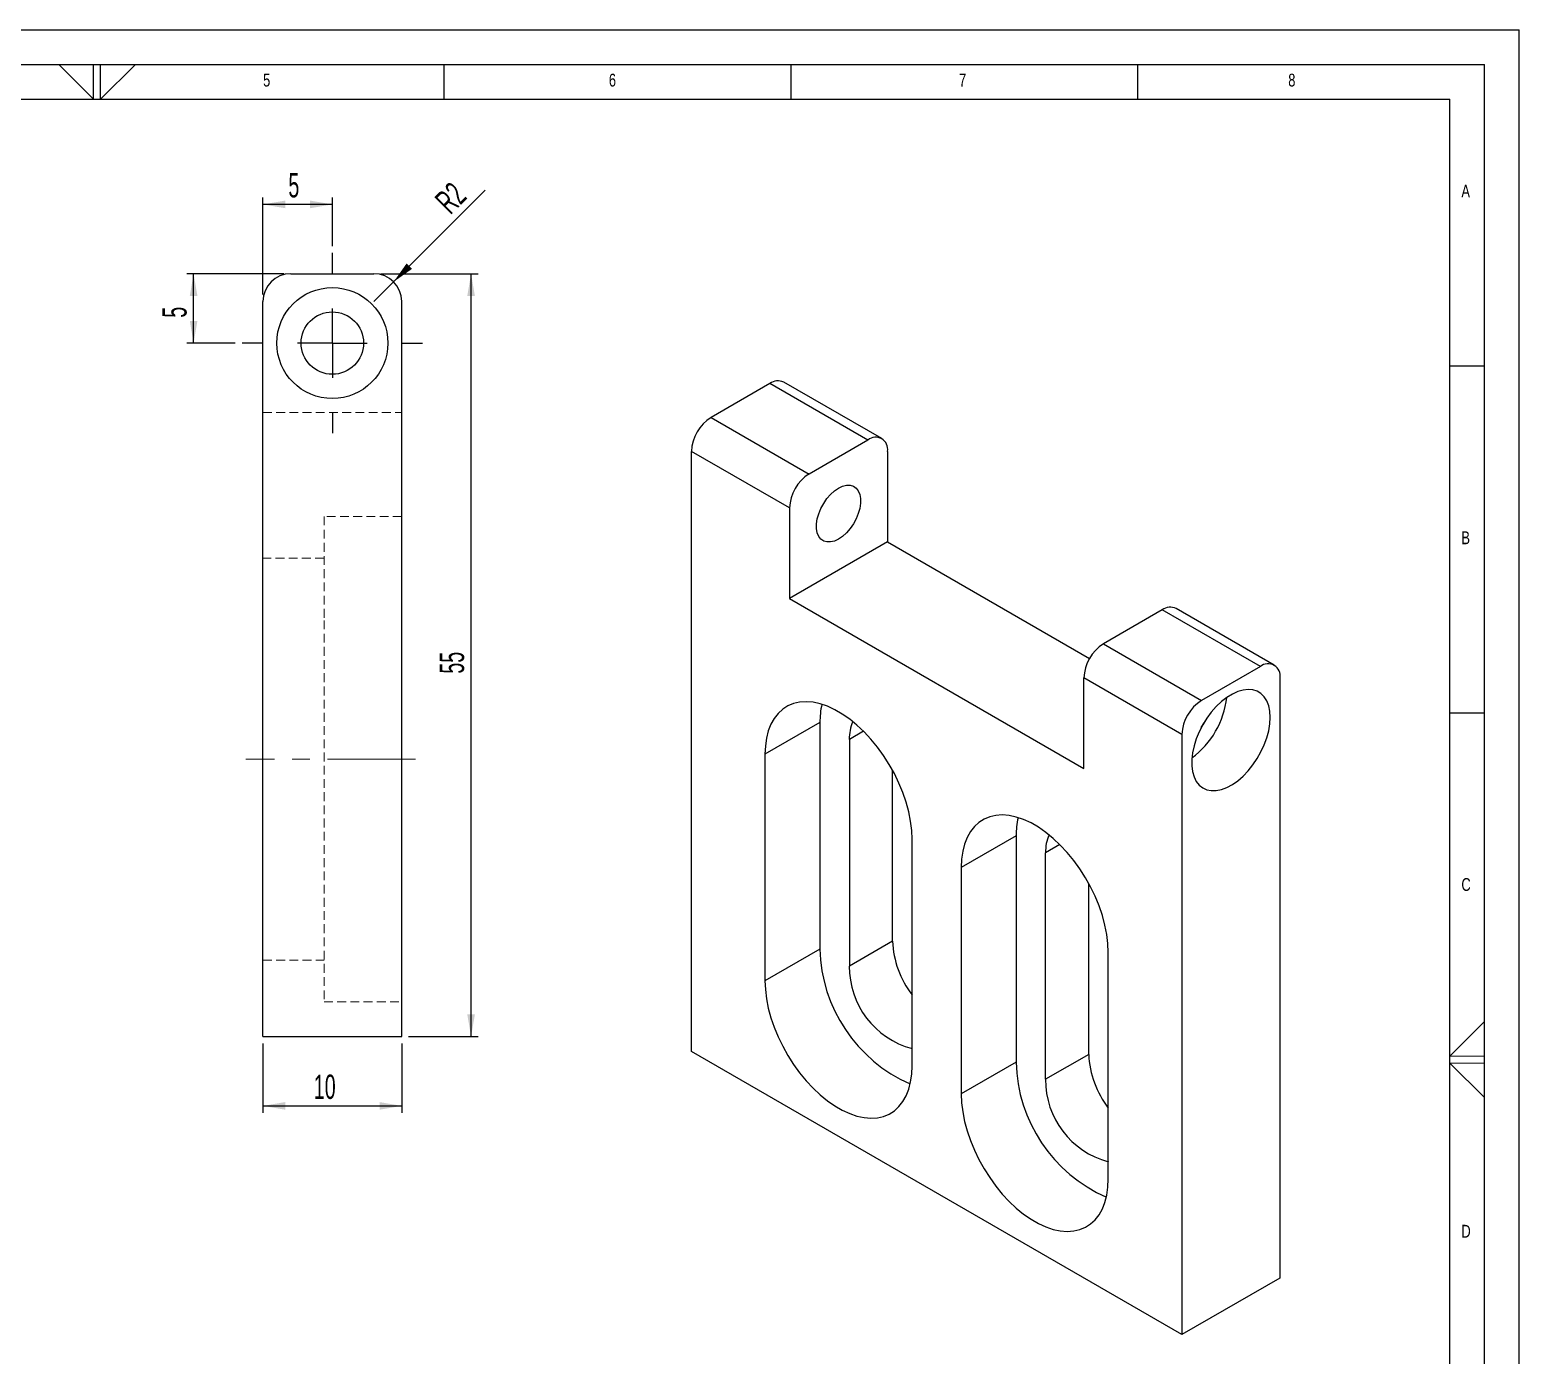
# Paper-space layout 'Sheet2' of a CAD drawing. Header units: millimetres. Extents: x 0 to 420, y 0 to 297.
# Drawn here: x 205.3 to 420, y 105.9 to 297 of the extents above; entities that cross this region are included whole.
import ezdxf

# ---------------------------------------------------------------- set-up
doc = ezdxf.new("R2010")
doc.units = ezdxf.units.MM
doc.linetypes.add('CENTERX2', pattern=[20.32, 12.7, -2.54, 2.54, -2.54])
doc.linetypes.add('HIDDEN', pattern=[1.905, 1.27, -0.635])
doc.layers.add('FORMAT', color=7, linetype='Continuous')
doc.layers.add('SLD-0', color=7, linetype='Continuous')
doc.styles.add('SLDTEXTSTYLE0', font='TXT', dxfattribs={"width": 0.75})
doc.styles.add('SLDTEXTSTYLE1', font='TXT', dxfattribs={"width": 0.605})
doc.dimstyles.new('SLDDIMSTYLE1', dxfattribs={"dimtxt": 3.5, "dimasz": 3.2, "dimexe": 0, "dimexo": 0.0625, "dimgap": 0.875, "dimtad": 1, "dimdec": 1, "dimlfac": 0.5, "dimrnd": 1e-09, "dimzin": 12, "dimdsep": 46, "dimtxsty": 'SLDTEXTSTYLE1', "dimsah": 1, "dimcen": 0.09, "dimadec": 0, "dimazin": 3, "dimtfac": 1, "dimtdec": 1, "dimtofl": 0, "dimtmove": 0, "dimatfit": 3, "dimfxl": 0, "dimfrac": 2, "dimtolj": 1, "dimtzin": 12, "dimarcsym": 0})
doc.dimstyles.new('SLDDIMSTYLE2', dxfattribs={"dimtxt": 3.5, "dimasz": 3.2, "dimexe": 0, "dimexo": 0.0625, "dimgap": 0.875, "dimtad": 1, "dimdec": 1, "dimlfac": 0.5, "dimrnd": 1e-09, "dimzin": 12, "dimdsep": 46, "dimtxsty": 'SLDTEXTSTYLE1', "dimsah": 1, "dimcen": 0, "dimadec": 0, "dimazin": 3, "dimtfac": 1, "dimtdec": 1, "dimtofl": 0, "dimtmove": 0, "dimatfit": 3, "dimfxl": 0, "dimfrac": 2, "dimtolj": 1, "dimtzin": 12, "dimarcsym": 0})

# ---------------------------------------------------------------- blocks, each defined once
blk = doc.blocks.new('_D_13')
at = {"layer": 'SLD-0'}
for q in [(270.95, 273.87), (254.91, 257.82)]:
    blk.add_line((257.74, 260.65), q, dxfattribs=at)
blk.add_solid([(257.74, 260.65), (260.39, 262.52), (259.61, 263.3)], dxfattribs=at)
at = {"layer": 'SLD-0', "insert": (263.44, 272.7), "char_height": 3.5, "attachment_point": 1, "rotation": 45, "style": 'SLDTEXTSTYLE1'}
blk.add_mtext('R2', dxfattribs=at)
blk = doc.blocks.new('_D_14')
at = {"layer": 'SLD-0'}
for p, q in [((241.91, 261.82), (227.91, 261.82)), ((228.91, 251.82), (228.91, 261.82)), ((234.91, 251.82), (227.91, 251.82))]:
    blk.add_line(p, q, dxfattribs=at)
for points in [[(228.91, 261.82), (228.36, 258.62), (229.46, 258.62)], [(228.91, 251.82), (229.46, 255.02), (228.36, 255.02)]]:
    blk.add_solid(points, dxfattribs=at)
at = {"layer": 'SLD-0', "insert": (224.4, 255.48), "char_height": 3.5, "attachment_point": 1, "rotation": 90, "style": 'SLDTEXTSTYLE1'}
blk.add_mtext('5', dxfattribs=at)
blk = doc.blocks.new('_D_15')
at = {"layer": 'SLD-0'}
for p, q in [((238.91, 258.82), (238.91, 272.82)), ((248.91, 265.82), (248.91, 272.82)), ((248.91, 271.82), (238.91, 271.82))]:
    blk.add_line(p, q, dxfattribs=at)
for points in [[(238.91, 271.82), (242.11, 271.27), (242.11, 272.37)], [(248.91, 271.82), (245.71, 272.37), (245.71, 271.27)]]:
    blk.add_solid(points, dxfattribs=at)
at = {"layer": 'SLD-0', "insert": (242.57, 276.33), "char_height": 3.5, "attachment_point": 1, "style": 'SLDTEXTSTYLE1'}
blk.add_mtext('5', dxfattribs=at)
blk = doc.blocks.new('_D_16')
at = {"layer": 'SLD-0'}
for p, q in [((238.91, 150.82), (238.91, 140.82)), ((258.91, 150.82), (258.91, 140.82)), ((238.91, 141.82), (258.91, 141.82))]:
    blk.add_line(p, q, dxfattribs=at)
for points in [[(238.91, 141.82), (242.11, 141.27), (242.11, 142.37)], [(258.91, 141.82), (255.71, 142.37), (255.71, 141.27)]]:
    blk.add_solid(points, dxfattribs=at)
at = {"layer": 'SLD-0', "insert": (246.24, 146.33), "char_height": 3.5, "attachment_point": 1, "style": 'SLDTEXTSTYLE1'}
blk.add_mtext('10', dxfattribs=at)
blk = doc.blocks.new('_D_17')
at = {"layer": 'SLD-0'}
for p, q in [((255.91, 261.82), (269.91, 261.82)), ((268.91, 151.82), (268.91, 261.82)), ((259.91, 151.82), (269.91, 151.82))]:
    blk.add_line(p, q, dxfattribs=at)
for points in [[(268.91, 261.82), (268.36, 258.62), (269.46, 258.62)], [(268.91, 151.82), (269.46, 155.02), (268.36, 155.02)]]:
    blk.add_solid(points, dxfattribs=at)
at = {"layer": 'SLD-0', "insert": (264.4, 204.15), "char_height": 3.5, "attachment_point": 1, "rotation": 90, "style": 'SLDTEXTSTYLE1'}
blk.add_mtext('55', dxfattribs=at)
blk = doc.blocks.new('SW_CENTERMARKSYMBOL_2')
at = {"layer": 'SLD-0', "color": 0}
for p, q in [((0, 10), (0, 13)), ((0, 0), (0, 5)), ((-10, 0), (-13, 0)), ((0, 0), (-5, 0)), ((0, 0), (0, -5)), ((0, 0), (5, 0)), ((10, 0), (13, 0)), ((0, -10), (0, -13))]:
    blk.add_line(p, q, dxfattribs=at)

psp = doc.layouts.new('Sheet2')

# ---------------------------------------------------------------- linework, layer by layer
at = {"color": 7, "linetype": 'Continuous', "lineweight": 25}
for p, q in [((242.91, 261.82), (254.91, 261.82)), ((238.91, 151.82), (238.91, 257.82)), ((258.91, 151.82), (258.91, 257.82)), ((311.98, 246.01), (303.5, 241.11)), ((326.12, 237.84), (311.98, 246.01)), ((328.12, 238.04), (313.98, 246.21)), ((303.5, 241.11), (317.64, 232.94)), ((300.67, 149.66), (300.67, 236.21)), ((314.81, 228.05), (300.67, 236.21)), ((326.12, 237.84), (317.64, 232.94)), ((328.95, 236.21), (328.95, 223.15)), ((314.81, 228.05), (314.81, 214.98)), ((328.95, 223.15), (314.81, 214.98)), ((328.95, 223.15), (358.06, 206.34)), ((314.81, 214.98), (357.24, 190.49)), ((368.55, 213.35), (360.06, 208.45)), ((382.69, 205.19), (368.55, 213.35)), ((384.69, 205.39), (370.55, 213.55)), ((360.06, 208.45), (374.21, 200.29)), ((382.69, 205.19), (374.21, 200.29)), ((371.38, 195.39), (357.24, 203.55)), ((357.24, 190.49), (357.24, 203.55)), ((385.52, 203.55), (385.52, 117)), ((319.19, 197.1), (311.27, 192.53)), ((319.19, 197.1), (319.19, 164.44)), ((325.49, 195.84), (323.44, 194.65)), ((371.38, 195.39), (371.38, 108.84)), ((323.44, 194.65), (323.44, 161.99)), ((311.27, 192.53), (311.27, 159.86)), ((329.66, 165.58), (329.66, 190.24)), ((347.48, 180.77), (339.56, 176.2)), ((347.48, 180.77), (347.48, 148.11)), ((332.49, 147.62), (332.49, 180.28)), ((353.78, 179.51), (351.72, 178.32)), ((351.72, 145.66), (351.72, 178.32)), ((339.56, 176.2), (339.56, 143.54)), ((357.94, 149.25), (357.94, 173.91)), ((329.66, 165.58), (323.44, 161.99)), ((319.19, 164.44), (311.27, 159.86)), ((360.77, 131.29), (360.77, 163.95)), ((238.91, 151.82), (258.91, 151.82)), ((371.38, 108.84), (300.67, 149.66)), ((357.94, 149.25), (351.72, 145.66)), ((347.48, 148.11), (339.56, 143.54)), ((385.52, 117), (371.38, 108.84))]:
    psp.add_line(p, q, dxfattribs=at)
at = {"color": 7, "linetype": 'HIDDEN', "lineweight": 18}
for p, q in [((238.91, 241.82), (258.91, 241.82)), ((247.71, 226.82), (247.71, 211.82)), ((258.91, 226.82), (247.71, 226.82)), ((247.71, 220.82), (238.91, 220.82)), ((247.71, 211.82), (247.71, 171.82)), ((247.71, 171.82), (247.71, 156.82)), ((238.91, 162.82), (247.71, 162.82)), ((247.71, 156.82), (258.91, 156.82))]:
    psp.add_line(p, q, dxfattribs=at)
at = {"color": 7, "linetype": 'Continuous', "lineweight": 25, "flags": 128}
for points in [[(321.88, 230.9), (322.47, 231.18), (323.03, 231.32), (323.56, 231.32), (324.02, 231.18), (324.42, 230.91), (324.73, 230.51), (324.94, 230), (325.05, 229.4), (325.05, 228.72), (324.94, 227.99), (324.73, 227.24), (324.42, 226.48), (324.02, 225.75), (323.56, 225.07), (323.03, 224.47), (322.47, 223.95), (321.88, 223.55), (321.3, 223.28), (320.73, 223.14), (320.21, 223.14), (319.74, 223.28), (319.34, 223.55), (319.03, 223.95), (318.82, 224.46), (318.71, 225.06), (318.71, 225.74), (318.82, 226.47), (319.03, 227.22), (319.34, 227.98), (319.74, 228.71), (320.21, 229.39), (320.73, 229.99), (321.3, 230.5), (321.88, 230.9)], [(384.11, 197.84), (384.05, 198.72), (383.89, 199.51), (383.62, 200.21), (383.25, 200.8), (382.78, 201.27), (382.23, 201.61), (381.61, 201.81), (380.93, 201.88), (380.2, 201.79), (379.43, 201.57), (378.65, 201.21), (377.86, 200.73), (377.08, 200.12), (376.33, 199.41), (375.62, 198.6), (374.97, 197.71), (374.38, 196.76), (373.87, 195.77), (373.45, 194.76), (373.13, 193.74), (372.92, 192.74), (372.81, 191.77), (372.81, 190.86), (372.92, 190.02), (373.13, 189.27), (373.45, 188.62), (373.87, 188.09), (374.38, 187.69), (374.97, 187.41), (375.62, 187.28), (376.33, 187.29), (377.08, 187.44), (377.86, 187.73), (378.65, 188.16), (379.43, 188.71), (380.2, 189.37), (380.93, 190.13), (381.61, 190.98), (382.23, 191.9), (382.78, 192.88), (383.25, 193.88), (383.62, 194.9), (383.89, 195.91), (384.05, 196.9), (384.11, 197.84)], [(332.49, 180.28), (332.43, 181.55), (332.27, 182.87), (332, 184.23), (331.63, 185.61), (331.15, 186.99), (330.59, 188.37), (329.93, 189.74), (329.19, 191.06), (328.37, 192.34), (327.49, 193.56), (326.55, 194.7), (325.56, 195.76), (324.54, 196.73), (323.49, 197.58), (322.42, 198.33), (321.34, 198.95), (320.27, 199.44), (319.22, 199.79), (318.2, 200.02), (317.21, 200.1), (316.27, 200.04), (315.39, 199.84), (314.57, 199.5), (313.83, 199.03), (313.18, 198.43), (312.61, 197.7), (312.13, 196.86), (311.76, 195.91), (311.49, 194.87), (311.33, 193.73), (311.27, 192.53)], [(374.18, 196.39), (374.58, 197.05), (374.74, 197.37)], [(360.77, 163.95), (360.72, 165.22), (360.55, 166.54), (360.29, 167.9), (359.91, 169.28), (359.44, 170.67), (358.87, 172.05), (358.21, 173.41), (357.47, 174.73), (356.66, 176.01), (355.78, 177.23), (354.84, 178.37), (353.85, 179.43), (352.82, 180.4), (351.77, 181.25), (350.7, 182), (349.63, 182.62), (348.56, 183.11), (347.51, 183.47), (346.48, 183.69), (345.49, 183.77), (344.55, 183.71), (343.67, 183.51), (342.86, 183.17), (342.12, 182.7), (341.46, 182.1), (340.89, 181.37), (340.42, 180.53), (340.04, 179.58), (339.78, 178.54), (339.61, 177.41), (339.56, 176.2)], [(311.27, 159.86), (311.33, 158.59), (311.49, 157.27), (311.76, 155.92), (312.13, 154.54), (312.61, 153.15), (313.18, 151.77), (313.83, 150.41), (314.57, 149.08), (315.39, 147.8), (316.27, 146.59), (317.21, 145.44), (318.2, 144.38), (319.22, 143.42), (320.27, 142.56), (321.34, 141.82), (322.42, 141.2), (323.49, 140.71), (324.54, 140.35), (325.56, 140.13), (326.55, 140.05), (327.49, 140.11), (328.37, 140.31), (329.19, 140.65), (329.93, 141.12), (330.59, 141.72), (331.15, 142.44), (331.63, 143.28), (332, 144.23), (332.27, 145.28), (332.43, 146.41), (332.49, 147.62)], [(339.56, 143.54), (339.61, 142.27), (339.78, 140.95), (340.04, 139.59), (340.42, 138.21), (340.89, 136.82), (341.46, 135.44), (342.12, 134.08), (342.86, 132.75), (343.67, 131.48), (344.55, 130.26), (345.49, 129.11), (346.48, 128.05), (347.51, 127.09), (348.56, 126.23), (349.63, 125.49), (350.7, 124.87), (351.77, 124.38), (352.82, 124.02), (353.85, 123.8), (354.84, 123.72), (355.78, 123.78), (356.66, 123.98), (357.47, 124.32), (358.21, 124.79), (358.87, 125.39), (359.44, 126.12), (359.91, 126.96), (360.29, 127.9), (360.55, 128.95), (360.72, 130.08), (360.77, 131.29)]]:
    psp.add_lwpolyline(points, dxfattribs=at)
at = {"color": 7, "linetype": 'Continuous', "lineweight": 25}
for radius in [8, 4.5]:
    psp.add_circle((248.91, 251.82), radius, dxfattribs=at)
for centre, radius, start, end in [((242.91, 257.82), 4, 90, 180), ((254.91, 257.82), 4, 0, 90), ((313.15, 244.37), 2.01, 65.6929, 125.6176), ((306.81, 235.93), 6.15, 122.6055, 177.3945), ((327.23, 236.49), 1.75, 350.786, 129.2033), ((320.95, 227.77), 6.15, 122.6055, 177.3945), ((369.72, 211.72), 2.01, 65.6929, 125.6176), ((363.38, 203.27), 6.15, 122.6055, 177.3945), ((383.8, 203.83), 1.75, 350.786, 129.2033), ((330.75, 197.2), 11.55, 167.4017, 180.5169), ((377.52, 195.11), 6.15, 122.6055, 177.3945), ((365.36, 202.13), 12.57, 306.4211, 353.5843), ((329.35, 194.83), 5.92, 156.0801, 181.7319), ((359.03, 180.87), 11.55, 167.4017, 180.5169), ((357.64, 178.5), 5.92, 156.0801, 181.7319), ((343.37, 166.2), 13.73, 182.592, 217.5401), ((340.98, 164.95), 21.8, 181.3397, 246.2633), ((335.62, 161.88), 12.19, 179.4822, 255.0917), ((371.66, 149.87), 13.73, 182.592, 217.5401), ((369.27, 148.62), 21.8, 181.3397, 246.2633), ((363.91, 145.55), 12.19, 179.4822, 255.0917)]:
    psp.add_arc(centre, radius, start, end, dxfattribs=at)
at = {"layer": 'FORMAT'}
for p, q in [((415, 248.5), (410, 248.5)), ((410, 198.5), (415, 198.5))]:
    psp.add_line(p, q, dxfattribs=at)
at = {"layer": 'SLD-0'}
for p, q in [((0, 297), (420, 297)), ((420, 0), (420, 297)), ((15, 292), (415, 292)), ((209.49, 292), (214.5, 287)), ((214.5, 287), (214.5, 292)), ((215.5, 287), (215.5, 292)), ((265, 292), (265, 287)), ((315, 292), (315, 287)), ((365, 292), (365, 287)), ((415, 5), (415, 292)), ((20, 287), (410, 287)), ((410, 10), (410, 287))]:
    psp.add_line(p, q, dxfattribs=at)
at = {"layer": 'SLD-0', "color": 7, "linetype": 'Continuous', "lineweight": 18}
for p, q in [((220.51, 292), (215.5, 287)), ((410, 149), (415, 153.98)), ((415, 149), (410, 149)), ((410, 148), (415, 143.02)), ((415, 148), (410, 148))]:
    psp.add_line(p, q, dxfattribs=at)
at = {"layer": 'SLD-0', "linetype": 'CENTERX2', "lineweight": 18}
psp.add_line((260.91, 191.82), (236.45, 191.82), dxfattribs=at)

# ---------------------------------------------------------------- block references
at = {"layer": 'SLD-0'}
psp.add_blockref('SW_CENTERMARKSYMBOL_2', (248.91, 251.82), dxfattribs=at)

# ---------------------------------------------------------------- texts
at = {"layer": 'FORMAT', "char_height": 1.85, "attachment_point": 1, "style": 'SLDTEXTSTYLE0'}
for s, insert in [('5', (238.93, 290.67)), ('6', (288.77, 290.67)), ('7', (339.25, 290.67)), ('8', (386.71, 290.67)), ('A', (411.67, 274.67)), ('B', (411.67, 224.67)), ('C', (411.67, 174.67)), ('D', (411.67, 124.67))]:
    psp.add_mtext(s, dxfattribs=dict(at, insert=insert))

# ---------------------------------------------------------------- dimensions: what is measured, and where the dimension line sits
at = {"layer": 'SLD-0'}
for base, p1, p2, picture, middle in [((238.91, 271.82), (248.91, 264.82), (238.91, 257.82), '_D_15', (243.91, 271.82)), ((258.91, 141.82), (238.91, 151.82), (258.91, 151.82), '_D_16', (248.91, 141.82))]:
    dim = psp.add_linear_dim(base=base, p1=p1, p2=p2, dimstyle='SLDDIMSTYLE1', dxfattribs=at)
    dim.commit()
    dim.dimension.update_dxf_attribs({"geometry": picture, "text_midpoint": middle, "dimtype": 160})
dim = psp.add_radius_dim(center=(254.91, 257.82), mpoint=(257.74, 260.65), dimstyle='SLDDIMSTYLE2', dxfattribs=at)
dim.commit()
dim.dimension.update_dxf_attribs({"geometry": '_D_13', "text_midpoint": (268.91, 271.82), "dimtype": 164})
for base, p1, p2, picture, middle in [((228.91, 261.82), (235.91, 251.82), (242.91, 261.82), '_D_14', (228.91, 256.82)), ((268.91, 261.82), (258.91, 151.82), (254.91, 261.82), '_D_17', (268.91, 206.82))]:
    dim = psp.add_linear_dim(base=base, p1=p1, p2=p2, angle=90, dimstyle='SLDDIMSTYLE1', dxfattribs=at)
    dim.commit()
    dim.dimension.update_dxf_attribs({"geometry": picture, "text_midpoint": middle, "dimtype": 160})

doc.saveas('drawing.dxf')
